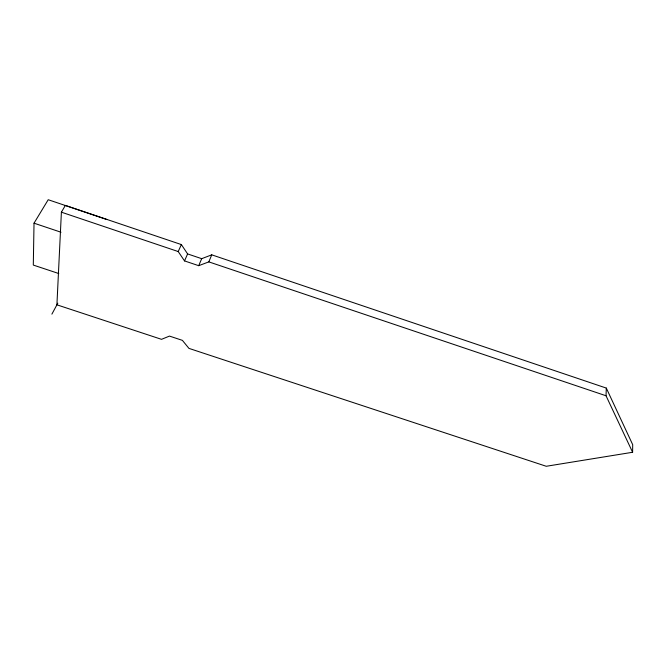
<?xml version="1.0" encoding="UTF-8"?>
<svg xmlns="http://www.w3.org/2000/svg" width="666" height="666" viewBox="0 0 666 666"><rect width="100%" height="100%" fill="white"/><g stroke="black" fill="none" stroke-linecap="round" stroke-linejoin="round"><path stroke-width="1" d="M632.608 452.272L632.7 444.672L606.301 388.078L211.755 254.837L201.69 258.674L187.604 253.921L181.36 244.572L65.36 205.403L61.397 212.179L56.91 304.82L161.513 339.335L169.48 336.089L182.392 340.359L188.953 348.385L546.253 466.275L632.608 452.272L606.035 395.77L606.301 388.078M106.835 219.522L48.21 199.725L34.024 223.177L33.3 265.068L58.783 273.535M61.397 212.179L178.213 251.557L184.524 260.914L198.709 265.684L208.824 261.88L211.755 254.837M198.709 265.684L201.69 258.674M184.524 260.914L187.604 253.921M178.213 251.557L181.36 244.572M51.89 314.144L57.809 303.163M34.024 223.177L61.006 232.226M208.824 261.88L606.035 395.77"/></g></svg>
